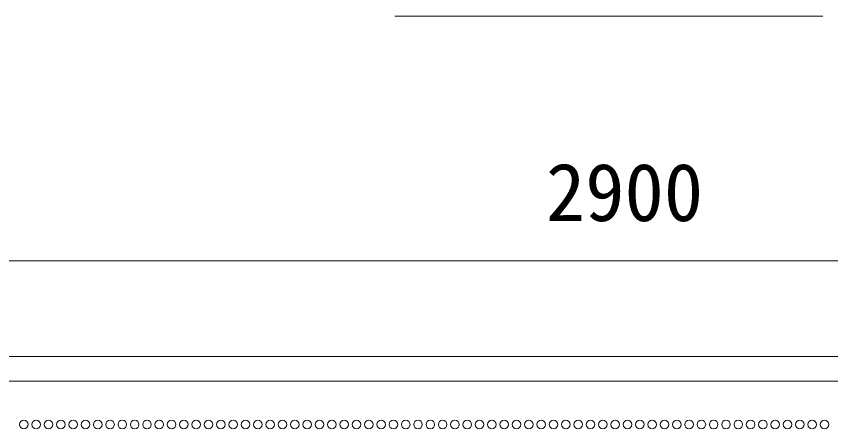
# Model space of a CAD drawing. Units: millimetres, scale not verified. Extents: x -2012 to 2012, y -1388 to 1388.
# Drawn here: x -222 to 439, y -380 to -45 of the extents above; entities that cross this region are included whole.
import ezdxf
from ezdxf.enums import TextEntityAlignment as Align

# ---------------------------------------------------------------- set-up
doc = ezdxf.new("R2010")
doc.units = ezdxf.units.MM
doc.header["$LTSCALE"] = 8
for name, color, linetype, lineweight in [('0-1_(3m)ﾒッｼュﾊﾟﾈﾙ', 7, 'Continuous', 9), ('0-2_0', 7, 'Continuous', 9), ('1-4_図面枠', 7, 'Continuous', 9)]:
    doc.layers.add(name, color=color, linetype=linetype, lineweight=lineweight)
doc.styles.add('ＭＳ ゴシック', font='')
doc.styles.get('ＭＳ ゴシック').set_extended_font_data('MS Gothic')

msp = doc.modelspace()

# ---------------------------------------------------------------- linework, layer by layer
at = {"layer": '0-1_(3m)ﾒッｼュﾊﾟﾈﾙ'}
for p, q in [((1759.127, -321.179), (-1240.873, -321.179)), ((-1240.873, -341.179), (1759.127, -341.179))]:
    msp.add_line(p, q, dxfattribs=at)
for centre in [(-215.873, -376.179), (-205.873, -376.179), (-195.873, -376.179), (-185.873, -376.179), (-175.873, -376.179), (-165.873, -376.179), (-155.873, -376.179), (-145.873, -376.179), (-135.873, -376.179), (-125.873, -376.179), (-115.873, -376.179), (-105.873, -376.179), (-95.873, -376.179), (-85.873, -376.179), (-75.873, -376.179), (-65.873, -376.179), (-55.873, -376.179), (-45.873, -376.179), (-35.873, -376.179), (-25.873, -376.179), (-15.873, -376.179), (-5.873, -376.179), (4.127, -376.179), (14.127, -376.179), (24.127, -376.179), (34.127, -376.179), (44.127, -376.179), (54.127, -376.179), (64.127, -376.179), (74.127, -376.179), (84.127, -376.179), (94.127, -376.179), (104.127, -376.179), (114.127, -376.179), (124.127, -376.179), (134.127, -376.179), (144.127, -376.179), (154.127, -376.179), (164.127, -376.179), (174.127, -376.179), (184.127, -376.179), (194.127, -376.179), (204.127, -376.179), (214.127, -376.179), (224.127, -376.179), (234.127, -376.179), (244.127, -376.179), (254.127, -376.179), (264.127, -376.179), (274.127, -376.179), (284.127, -376.179), (294.127, -376.179), (304.127, -376.179), (314.127, -376.179), (324.127, -376.179), (334.127, -376.179), (344.127, -376.179), (354.127, -376.179), (364.127, -376.179), (374.127, -376.179), (384.127, -376.179), (394.127, -376.179), (404.127, -376.179), (414.127, -376.179), (424.127, -376.179), (434.127, -376.179)]:
    msp.add_circle(centre, 3.5, dxfattribs=at)
at = {"layer": '0-2_0'}
for p, q in [((1709.127, -243.258), (-1190.873, -243.258)), ((-1140.873, -243.258), (1659.127, -243.258))]:
    msp.add_line(p, q, dxfattribs=at)
at = {"layer": '1-4_図面枠'}
msp.add_line((85.397, -44.814), (432.858, -44.814), dxfattribs=at)

# ---------------------------------------------------------------- texts
at = {"layer": '0-2_0', "color": 2, "style": 'ＭＳ ゴシック'}
msp.add_text('2900', height=46.92, dxfattribs=at).set_placement((207.927, -225.15), align=Align.BOTTOM_LEFT)

doc.saveas('drawing.dxf')
